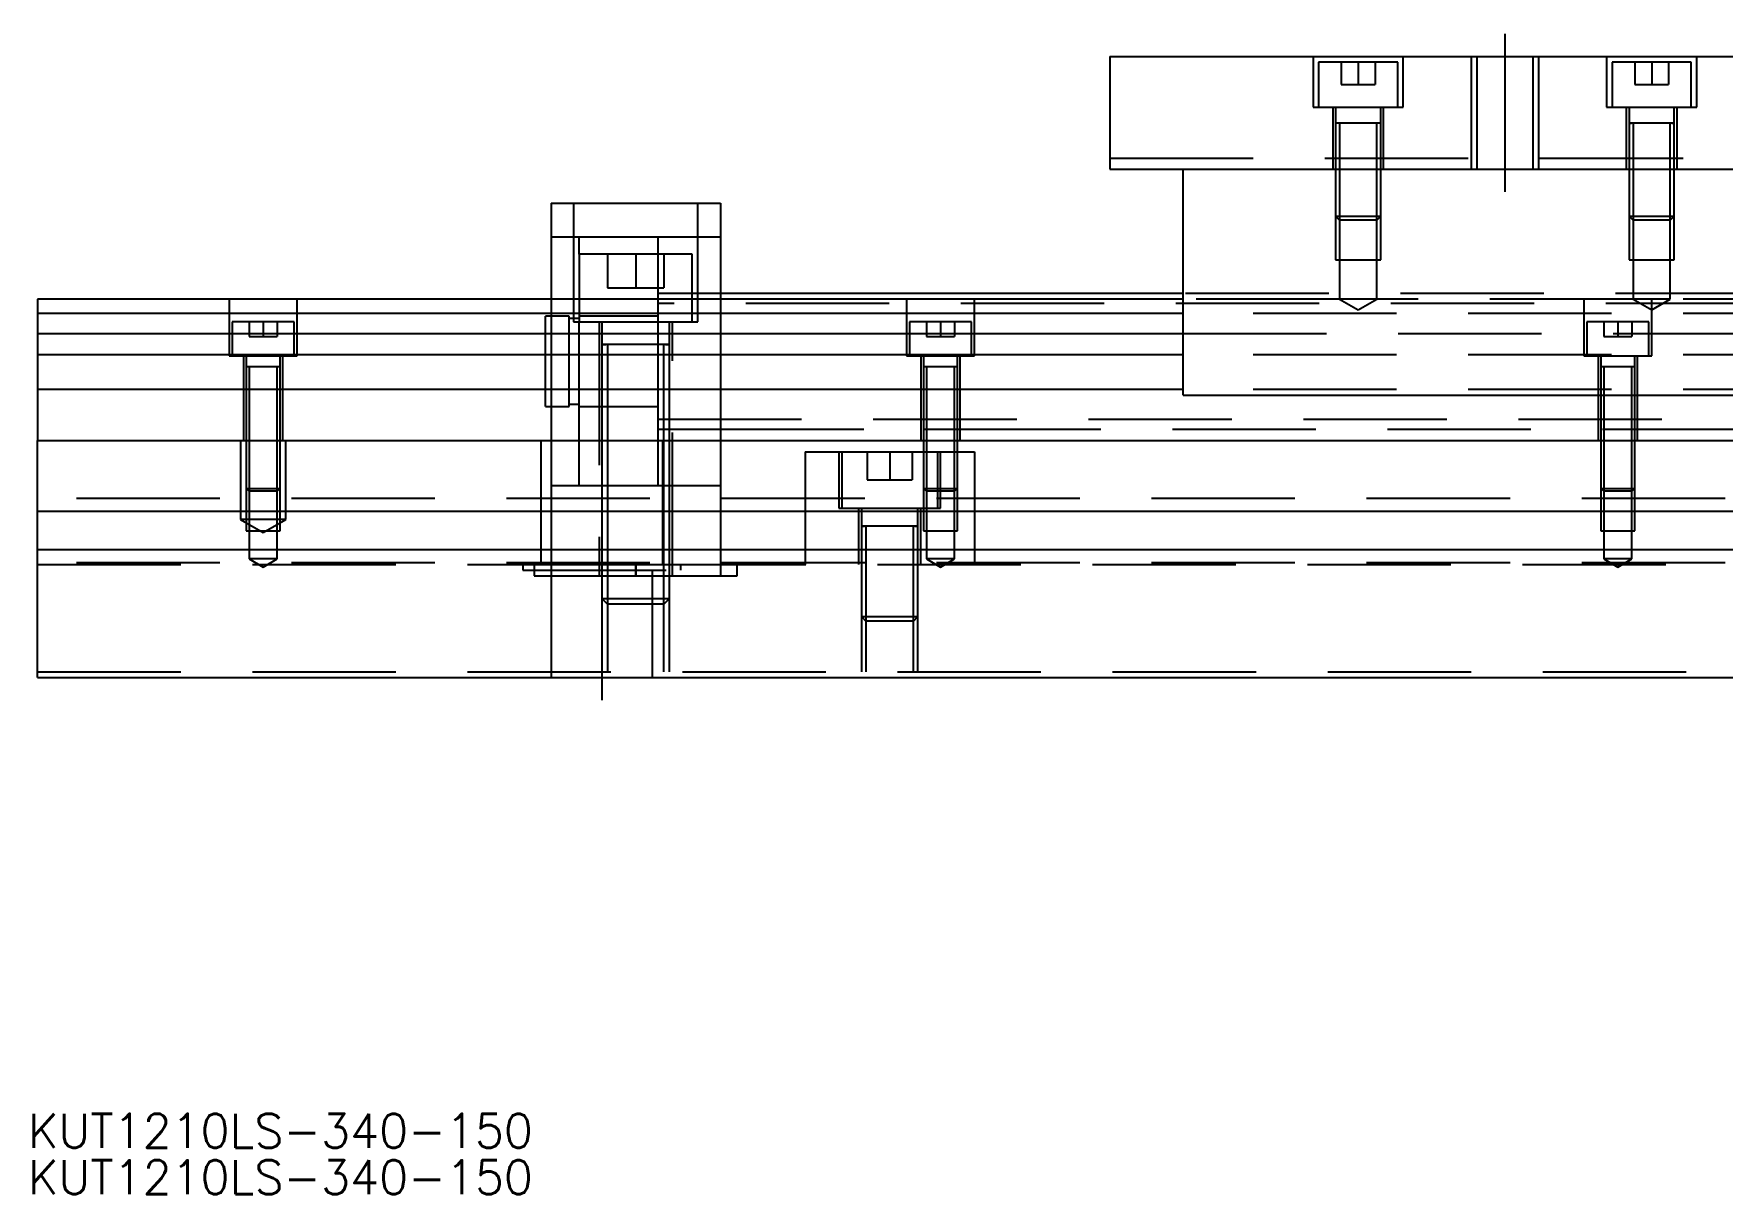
# Model space of a CAD drawing. Extents: x -12 to 520, y -268 to 102.
# Drawn here: x -0.3 to 149.2, y -268.3 to -165.6 of the extents above; entities that cross this region are included whole.
import ezdxf

# ---------------------------------------------------------------- set-up
doc = ezdxf.new("R2010")
doc.units = 0
doc.linetypes.add('CENTER', pattern=[50.8, 31.75, -6.35, 6.35, -6.35])
doc.linetypes.add('DASHED', pattern=[19.05, 12.7, -6.35])
doc.layers.get('0').update_dxf_attribs({"linetype": 'CONTINUOUS'})
doc.layers.add('CENTER', color=1, linetype='CENTER')
doc.styles.get("Standard").update_dxf_attribs({"font": 'txt.shx', "height": 3, "bigfont": 'bigfont.shx'})

# ---------------------------------------------------------------- blocks, each defined once
blk = doc.blocks.new('*U2')
at = {"color": 7, "linetype": 'CONTINUOUS'}
blk.add_text('KUT1210LS-340-150', height=3, dxfattribs=at).set_placement((-0.84, -268.29))
blk = doc.blocks.new('*U3')
at = {"color": 7, "linetype": 'CONTINUOUS'}
blk.add_text('KUT1210LS-340-150', height=3, dxfattribs=at).set_placement((-0.84, -264.17))

msp = doc.modelspace()

# ---------------------------------------------------------------- linework, layer by layer
at = {"color": 7, "linetype": 'CONTINUOUS'}
for p, q in [((95, -167.55), (245, -167.55)), ((95, -167.55), (95, -177.55)), ((95, -177.55), (245, -177.55)), ((101.5, -197.55), (101.5, -177.55)), ((45.5, -180.55), (45.5, -189.05)), ((45.5, -180.55), (60.5, -180.55)), ((60.5, -180.55), (60.5, -189.05)), ((101.5, -189.05), (0, -189.05)), ((0, -189.05), (0, -190.3)), ((101.5, -188.55), (60.5, -188.55)), ((101.5, -190.3), (0, -190.3)), ((0, -190.3), (0, -192.08)), ((0, -192.08), (101.5, -192.08)), ((0, -192.08), (0, -193.97)), ((101.5, -193.97), (0, -193.97)), ((0, -193.97), (0, -197.03)), ((0, -197.03), (0, -201.55)), ((101.5, -197.03), (0, -197.03)), ((101.5, -197.55), (158.5, -197.55)), ((0, -207.85), (0, -201.55)), ((0, -201.55), (340, -201.55)), ((340, -207.85), (0, -207.85)), ((0, -211.25), (0, -207.85)), ((340, -211.25), (0, -211.25)), ((0, -222.55), (0, -211.25)), ((0, -222.55), (340, -222.55))]:
    msp.add_line(p, q, dxfattribs=at)
at = {"color": 3, "linetype": 'DASHED'}
for p, q in [((113, -167.55), (113, -172.05)), ((120.5, -168.05), (113.5, -168.05)), ((113.5, -168.05), (113.5, -172.05)), ((115.5, -168.05), (115.5, -170.05)), ((117, -168.05), (117, -170.05)), ((118.5, -168.05), (118.5, -170.05)), ((120.5, -172.05), (120.5, -168.05)), ((121, -172.05), (121, -167.55)), ((127, -167.55), (127, -177.55)), ((127.5, -167.55), (127.5, -177.55)), ((132.5, -177.55), (132.5, -167.55)), ((133, -177.55), (133, -167.55)), ((139, -167.55), (139, -172.05)), ((146.5, -168.05), (139.5, -168.05)), ((139.5, -168.05), (139.5, -172.05)), ((141.5, -168.05), (141.5, -170.05)), ((143, -168.05), (143, -170.05)), ((144.5, -168.05), (144.5, -170.05)), ((146.5, -172.05), (146.5, -168.05)), ((147, -172.05), (147, -167.55)), ((115.5, -170.05), (117, -170.05)), ((117, -170.05), (118.5, -170.05)), ((141.5, -170.05), (143, -170.05)), ((143, -170.05), (144.5, -170.05)), ((113, -172.05), (121, -172.05)), ((114.75, -172.05), (114.75, -177.55)), ((115, -172.05), (115, -173.45)), ((115, -173.44), (115, -173.45)), ((119, -173.45), (115, -173.45)), ((115, -173.45), (115, -177.55)), ((115, -173.45), (115, -173.46)), ((115.35, -173.45), (115.35, -177.55)), ((118.65, -177.55), (118.65, -173.45)), ((119, -173.45), (119, -172.05)), ((119, -177.55), (119, -173.45)), ((119.25, -177.55), (119.25, -172.05)), ((139, -172.05), (147, -172.05)), ((140.75, -172.05), (140.75, -177.55)), ((141, -172.05), (141, -173.45)), ((141, -173.44), (141, -173.45)), ((141, -173.45), (141.22, -173.45)), ((141.22, -173.45), (141, -173.45)), ((141, -173.45), (141, -173.46)), ((141, -173.45), (141, -177.55)), ((144.78, -173.45), (141.22, -173.45)), ((141.35, -173.45), (141.35, -177.55)), ((144.65, -177.55), (144.65, -173.45)), ((144.78, -173.45), (145, -173.45)), ((145, -173.45), (144.78, -173.45)), ((145, -173.45), (145, -172.05)), ((145, -173.45), (145, -173.44)), ((145, -173.46), (145, -173.45)), ((145, -177.55), (145, -173.45)), ((145.25, -177.55), (145.25, -172.05)), ((95, -176.55), (245, -176.55)), ((115, -177.55), (115, -181.7)), ((115, -177.55), (115, -181.7)), ((115.35, -177.55), (115.35, -182.05)), ((118.65, -182.05), (118.65, -177.55)), ((119, -181.7), (119, -177.55)), ((119, -181.7), (119, -177.55)), ((141, -177.55), (141, -181.7)), ((141, -177.55), (141, -181.7)), ((141.35, -177.55), (141.35, -182.05)), ((144.65, -182.05), (144.65, -177.55)), ((145, -181.7), (145, -177.55)), ((145, -181.7), (145, -177.55)), ((47.5, -180.55), (47.5, -191.05)), ((58.5, -191.05), (58.5, -180.55)), ((115, -181.7), (119, -181.7)), ((115, -181.7), (115, -185.55)), ((115, -181.7), (115.35, -182.05)), ((118.65, -182.05), (115.35, -182.05)), ((115.35, -182.05), (115.35, -185.55)), ((118.65, -182.05), (119, -181.7)), ((118.65, -185.55), (118.65, -182.05)), ((119, -185.55), (119, -181.7)), ((141, -181.7), (145, -181.7)), ((141, -181.7), (141, -185.55)), ((141, -181.7), (141.35, -182.05)), ((144.65, -182.05), (141.35, -182.05)), ((141.35, -182.05), (141.35, -185.55)), ((144.65, -182.05), (145, -181.7)), ((144.65, -185.55), (144.65, -182.05)), ((145, -185.55), (145, -181.7)), ((48, -183.55), (45.5, -183.55)), ((48, -185.05), (48, -183.55)), ((55, -183.55), (48, -183.55)), ((55, -185.05), (55, -183.55)), ((60.5, -183.55), (55, -183.55)), ((58, -185.05), (48, -185.05)), ((48, -185.05), (48, -189.05)), ((50.5, -185.05), (50.5, -188.05)), ((53, -185.05), (53, -188.05)), ((55, -189.05), (55, -185.05)), ((55.5, -185.05), (55.5, -188.05)), ((58, -189.05), (58, -185.05)), ((115, -185.55), (119, -185.55)), ((115.35, -185.55), (115.35, -189.05)), ((118.65, -189.05), (118.65, -185.55)), ((141, -185.55), (145, -185.55)), ((141.35, -185.55), (141.35, -189.05)), ((144.65, -189.05), (144.65, -185.55)), ((50.5, -188.05), (53, -188.05)), ((53, -188.05), (55.5, -188.05)), ((17, -189.05), (17, -194.05)), ((23, -194.05), (23, -189.05)), ((45.5, -189.05), (45.5, -201.55)), ((48, -189.05), (48, -191.05)), ((58, -188.55), (55, -188.55)), ((55, -191.05), (55, -189.05)), ((285, -189.43), (55, -189.43)), ((60.5, -188.55), (58, -188.55)), ((58, -191.05), (58, -189.05)), ((60.5, -189.05), (60.5, -201.55)), ((77, -189.05), (77, -194.05)), ((83, -194.05), (83, -189.05)), ((152.5, -188.55), (101.5, -188.55)), ((115.35, -189.05), (101.5, -189.05)), ((118.65, -189.05), (115.35, -189.05)), ((115.35, -189.05), (117, -190)), ((117, -190), (118.65, -189.05)), ((141.35, -189.05), (118.65, -189.05)), ((137, -189.05), (137, -194.05)), ((144.65, -189.05), (141.35, -189.05)), ((141.35, -189.05), (143, -190)), ((143, -190), (144.65, -189.05)), ((143, -194.05), (143, -189.05)), ((158.5, -189.05), (144.65, -189.05)), ((22.75, -191.05), (17.25, -191.05)), ((17.25, -191.05), (17.25, -194.05)), ((18.75, -191.05), (18.75, -192.35)), ((20, -191.05), (20, -192.35)), ((21.25, -191.05), (21.25, -192.35)), ((22.75, -194.05), (22.75, -191.05)), ((45, -194.55), (45, -190.55)), ((45.5, -190.55), (45, -190.55)), ((47.1, -190.55), (45.5, -190.55)), ((47.1, -194.55), (47.1, -190.55)), ((48, -190.75), (47.1, -190.75)), ((47.5, -191.05), (58.5, -191.05)), ((55, -190.55), (48, -190.55)), ((48, -194.55), (48, -191.05)), ((49.75, -191.05), (49.75, -213.55)), ((50, -191.05), (50, -193.05)), ((55, -193.05), (55, -191.05)), ((56, -193.05), (56, -191.05)), ((56.25, -213.55), (56.25, -191.05)), ((82.75, -191.05), (77.25, -191.05)), ((77.25, -191.05), (77.25, -194.05)), ((78.75, -191.05), (78.75, -192.35)), ((80, -191.05), (80, -192.35)), ((81.25, -191.05), (81.25, -192.35)), ((82.75, -194.05), (82.75, -191.05)), ((158.5, -190.3), (101.5, -190.3)), ((142.75, -191.05), (137.25, -191.05)), ((137.25, -191.05), (137.25, -194.05)), ((138.75, -191.05), (138.75, -192.35)), ((140, -191.05), (140, -192.35)), ((141.25, -191.05), (141.25, -192.35)), ((142.75, -194.05), (142.75, -191.05)), ((18.75, -192.35), (20, -192.35)), ((20, -192.35), (21.25, -192.35)), ((78.75, -192.35), (80, -192.35)), ((80, -192.35), (81.25, -192.35)), ((101.5, -192.08), (158.5, -192.08)), ((138.75, -192.35), (140, -192.35)), ((140, -192.35), (141.25, -192.35)), ((17, -194.05), (23, -194.05)), ((18.25, -194.05), (18.25, -201.55)), ((18.5, -194.05), (18.5, -195.05)), ((21.5, -195.05), (21.5, -194.05)), ((21.75, -201.55), (21.75, -194.05)), ((50, -193.04), (50, -193.05)), ((50, -193.05), (50.35, -193.05)), ((50.35, -193.05), (50, -193.05)), ((50, -193.05), (50, -201.55)), ((50, -193.05), (50, -193.06)), ((55.65, -193.05), (50.35, -193.05)), ((50.5, -193.05), (50.5, -201.55)), ((55, -194.55), (55, -193.05)), ((55.5, -201.55), (55.5, -193.05)), ((55.65, -193.05), (56, -193.05)), ((56, -193.05), (55.65, -193.05)), ((56, -193.05), (56, -193.04)), ((56, -201.55), (56, -193.05)), ((56, -193.06), (56, -193.05)), ((77, -194.05), (83, -194.05)), ((78.25, -194.05), (78.25, -201.55)), ((78.5, -194.05), (78.5, -195.05)), ((81.5, -195.05), (81.5, -194.05)), ((81.75, -201.55), (81.75, -194.05)), ((158.5, -193.97), (101.5, -193.97)), ((137, -194.05), (143, -194.05)), ((138.25, -194.05), (138.25, -201.55)), ((138.5, -194.05), (138.5, -195.05)), ((141.5, -195.05), (141.5, -194.05)), ((141.75, -201.55), (141.75, -194.05)), ((18.5, -195.04), (18.5, -195.05)), ((21.5, -195.05), (18.5, -195.05)), ((18.5, -195.05), (18.5, -195.06)), ((18.5, -195.05), (18.5, -201.55)), ((18.75, -195.05), (18.75, -201.55)), ((21.25, -201.55), (21.25, -195.05)), ((21.5, -201.55), (21.5, -195.05)), ((45, -198.55), (45, -194.55)), ((47.1, -198.55), (47.1, -194.55)), ((48, -201.55), (48, -194.55)), ((55, -201.55), (55, -194.55)), ((78.5, -195.04), (78.5, -195.05)), ((81.5, -195.05), (78.5, -195.05)), ((78.5, -195.05), (78.5, -195.06)), ((78.5, -195.05), (78.5, -201.55)), ((78.75, -195.05), (78.75, -201.55)), ((81.25, -201.55), (81.25, -195.05)), ((81.5, -201.55), (81.5, -195.05)), ((138.5, -195.04), (138.5, -195.05)), ((141.5, -195.05), (138.5, -195.05)), ((138.5, -195.05), (138.5, -195.06)), ((138.5, -195.05), (138.5, -201.55)), ((138.75, -195.05), (138.75, -201.55)), ((141.25, -201.55), (141.25, -195.05)), ((141.5, -201.55), (141.5, -195.05)), ((158.5, -197.03), (101.5, -197.03)), ((45, -198.55), (45.5, -198.55)), ((45.5, -198.55), (47.1, -198.55)), ((47.1, -198.35), (48, -198.35)), ((48, -198.55), (50, -198.55)), ((50, -198.55), (50.5, -198.55)), ((50.5, -198.55), (55, -198.55)), ((55, -199.68), (285, -199.68)), ((18, -201.55), (18, -208.55)), ((18.5, -201.55), (18.5, -205.8)), ((18.5, -201.55), (18.5, -205.8)), ((18.75, -201.55), (18.75, -206.05)), ((21.25, -206.05), (21.25, -201.55)), ((21.5, -205.8), (21.5, -201.55)), ((21.5, -205.8), (21.5, -201.55)), ((22, -208.55), (22, -201.55)), ((44.64, -212.55), (44.64, -201.55)), ((45.5, -201.55), (45.5, -207.85)), ((48, -205.55), (48, -201.55)), ((50, -201.55), (50, -207.85)), ((50.5, -201.55), (50.5, -207.85)), ((55, -200.55), (55.5, -200.55)), ((55, -205.55), (55, -201.55)), ((55.36, -201.55), (55.36, -212.55)), ((55.5, -200.55), (56, -200.55)), ((55.5, -207.85), (55.5, -201.55)), ((56, -200.55), (60.5, -200.55)), ((56, -207.85), (56, -201.55)), ((60.5, -200.55), (78.5, -200.55)), ((60.5, -201.55), (60.5, -207.85)), ((78.5, -200.55), (78.75, -200.55)), ((78.5, -201.55), (78.5, -205.8)), ((78.5, -201.55), (78.5, -205.8)), ((78.75, -200.55), (81.25, -200.55)), ((78.75, -201.55), (78.75, -206.05)), ((81.25, -200.55), (81.5, -200.55)), ((81.25, -206.05), (81.25, -201.55)), ((81.5, -200.55), (151.5, -200.55)), ((81.5, -205.8), (81.5, -201.55)), ((81.5, -205.8), (81.5, -201.55)), ((138.5, -201.55), (138.5, -205.8)), ((138.5, -201.55), (138.5, -205.8)), ((138.75, -201.55), (138.75, -206.05)), ((141.25, -206.05), (141.25, -201.55)), ((141.5, -205.8), (141.5, -201.55)), ((141.5, -205.8), (141.5, -201.55)), ((68, -202.55), (68, -207.85)), ((68, -202.55), (78.5, -202.55)), ((71, -202.55), (71, -207.55)), ((71.25, -202.55), (71.25, -207.55)), ((73.5, -202.55), (73.5, -205.05)), ((75.5, -202.55), (75.5, -205.05)), ((77.5, -202.55), (77.5, -205.05)), ((78.5, -202.55), (78.75, -202.55)), ((78.75, -202.55), (81.25, -202.55)), ((79.75, -206.05), (79.75, -202.55)), ((80, -207.55), (80, -202.55)), ((81.25, -202.55), (81.5, -202.55)), ((81.5, -202.55), (83, -202.55)), ((83, -202.55), (83, -207.85)), ((18.5, -205.8), (21.5, -205.8)), ((18.5, -205.8), (18.5, -207.85)), ((18.5, -205.8), (18.75, -206.05)), ((21.25, -206.05), (18.75, -206.05)), ((18.75, -206.05), (18.75, -209.55)), ((21.25, -206.05), (21.5, -205.8)), ((21.25, -209.55), (21.25, -206.05)), ((21.5, -207.85), (21.5, -205.8)), ((45.5, -205.55), (48, -205.55)), ((48, -205.55), (50, -205.55)), ((50, -205.55), (50.5, -205.55)), ((50.5, -205.55), (55, -205.55)), ((55, -205.55), (60.5, -205.55)), ((73.5, -205.05), (75.5, -205.05)), ((75.5, -205.05), (77.5, -205.05)), ((78.5, -205.8), (81.5, -205.8)), ((78.5, -205.8), (78.5, -207.85)), ((78.5, -205.8), (78.75, -206.05)), ((81.25, -206.05), (78.75, -206.05)), ((78.75, -206.05), (78.75, -209.55)), ((79.75, -207.55), (79.75, -206.05)), ((81.25, -206.05), (81.5, -205.8)), ((81.25, -209.55), (81.25, -206.05)), ((81.5, -207.85), (81.5, -205.8)), ((138.5, -205.8), (141.5, -205.8)), ((138.5, -205.8), (138.5, -207.85)), ((138.5, -205.8), (138.75, -206.05)), ((141.25, -206.05), (138.75, -206.05)), ((138.75, -206.05), (138.75, -209.55)), ((141.25, -206.05), (141.5, -205.8)), ((141.25, -209.55), (141.25, -206.05)), ((141.5, -207.85), (141.5, -205.8)), ((340, -206.7), (0, -206.7)), ((18.5, -207.85), (18.5, -209.55)), ((21.5, -209.55), (21.5, -207.85)), ((45.5, -207.85), (45.5, -211.25)), ((50, -207.85), (50, -211.25)), ((50.5, -207.85), (50.5, -211.25)), ((55.5, -211.25), (55.5, -207.85)), ((56, -211.25), (56, -207.85)), ((60.5, -207.85), (60.5, -211.25)), ((68, -207.85), (68, -211.25)), ((71, -207.55), (80, -207.55)), ((72.75, -207.55), (72.75, -212.55)), ((73, -207.55), (73, -207.85)), ((73, -207.85), (73, -209.15)), ((78, -207.85), (78, -207.55)), ((78, -209.15), (78, -207.85)), ((78.25, -212.55), (78.25, -207.55)), ((78.5, -207.85), (78.5, -209.55)), ((81.5, -209.55), (81.5, -207.85)), ((83, -207.85), (83, -211.25)), ((138.5, -207.85), (138.5, -209.55)), ((141.5, -209.55), (141.5, -207.85)), ((22, -208.55), (18, -208.55)), ((18, -208.55), (20, -209.7)), ((20, -209.7), (22, -208.55)), ((73, -209.15), (73.26, -209.15)), ((73.26, -209.15), (73, -209.15)), ((73, -209.15), (73, -209.15)), ((73, -209.15), (73, -211.25)), ((73, -209.15), (73, -209.16)), ((77.74, -209.15), (73.26, -209.15)), ((73.4, -209.15), (73.4, -211.25)), ((77.6, -211.25), (77.6, -209.15)), ((77.74, -209.15), (78, -209.15)), ((78, -209.15), (77.74, -209.15)), ((78, -211.25), (78, -209.15)), ((78, -209.15), (78, -209.15)), ((78, -209.16), (78, -209.15)), ((18.5, -209.55), (21.5, -209.55)), ((18.75, -209.55), (18.75, -212.05)), ((21.25, -212.05), (21.25, -209.55)), ((78.5, -209.55), (81.5, -209.55)), ((78.75, -209.55), (78.75, -212.05)), ((81.25, -212.05), (81.25, -209.55)), ((138.5, -209.55), (141.5, -209.55)), ((138.75, -209.55), (138.75, -212.05)), ((141.25, -212.05), (141.25, -209.55)), ((21.25, -212.05), (18.75, -212.05)), ((18.75, -212.05), (20, -212.77)), ((20, -212.77), (21.25, -212.05)), ((45.5, -211.25), (45.5, -212.55)), ((50, -211.25), (50, -212.55)), ((50.5, -211.25), (50.5, -212.55)), ((55.5, -212.55), (55.5, -211.25)), ((56, -212.55), (56, -211.25)), ((60.5, -211.25), (60.5, -213.55)), ((68, -211.25), (68, -212.55)), ((73, -211.25), (73, -212.55)), ((73.4, -211.25), (73.4, -212.55)), ((77.6, -212.55), (77.6, -211.25)), ((78, -212.55), (78, -211.25)), ((81.25, -212.05), (78.75, -212.05)), ((78.75, -212.05), (80, -212.77)), ((80, -212.77), (81.25, -212.05)), ((83, -211.25), (83, -212.55)), ((141.25, -212.05), (138.75, -212.05)), ((138.75, -212.05), (140, -212.77)), ((140, -212.77), (141.25, -212.05)), ((340, -212.4), (0, -212.4)), ((0, -212.55), (44.64, -212.55)), ((43, -212.55), (57, -212.55)), ((43, -212.55), (43, -213.05)), ((43, -213.05), (57, -213.05)), ((44, -212.55), (44, -213.55)), ((44, -213.55), (53, -213.55)), ((44.64, -212.55), (55.36, -212.55)), ((45.5, -212.55), (45.5, -213.05)), ((45.5, -213.05), (45.5, -222.55)), ((50, -212.55), (50, -213.55)), ((50, -213.55), (50, -215.55)), ((50, -213.55), (50, -215.55)), ((50.5, -212.55), (50.5, -213.55)), ((50.5, -213.55), (50.5, -216.05)), ((53, -212.55), (53, -213.55)), ((53, -213.55), (53, -212.55)), ((53, -213.55), (62, -213.55)), ((54.5, -222.55), (54.5, -213.05)), ((55.36, -212.55), (224.64, -212.55)), ((55.5, -213.55), (55.5, -212.55)), ((55.5, -216.05), (55.5, -213.55)), ((56, -213.55), (56, -212.55)), ((56, -215.55), (56, -213.55)), ((56, -215.55), (56, -213.55)), ((57, -213.05), (57, -212.55)), ((62, -213.55), (62, -212.55)), ((73, -212.55), (73, -217.15)), ((73, -212.55), (73, -217.15)), ((73.4, -212.55), (73.4, -217.55)), ((77.6, -217.55), (77.6, -212.55)), ((78, -217.15), (78, -212.55)), ((78, -217.15), (78, -212.55)), ((50, -215.55), (56, -215.55)), ((50, -215.55), (50, -222.05)), ((50, -215.55), (50.5, -216.05)), ((55.5, -216.05), (50.5, -216.05)), ((50.5, -216.05), (50.5, -222.05)), ((55.5, -216.05), (56, -215.55)), ((55.5, -222.05), (55.5, -216.05)), ((56, -222.05), (56, -215.55)), ((73, -217.15), (78, -217.15)), ((73, -217.15), (73, -222.05)), ((73, -217.15), (73.4, -217.55)), ((77.6, -217.55), (73.4, -217.55)), ((73.4, -217.55), (73.4, -222.05)), ((77.6, -217.55), (78, -217.15)), ((77.6, -222.05), (77.6, -217.55)), ((78, -222.05), (78, -217.15)), ((0, -222.05), (340, -222.05))]:
    msp.add_line(p, q, dxfattribs=at)
at = {"layer": 'CENTER', "color": 1, "linetype": 'CENTER'}
for p, q in [((130, -165.55), (130, -179.55)), ((50, -199.55), (50, -224.55))]:
    msp.add_line(p, q, dxfattribs=at)

# ---------------------------------------------------------------- block references
at = {"color": 7, "linetype": 'CONTINUOUS'}
for name in ['*U3', '*U2']:
    msp.add_blockref(name, (0, 0), dxfattribs=at)

doc.saveas('drawing.dxf')
